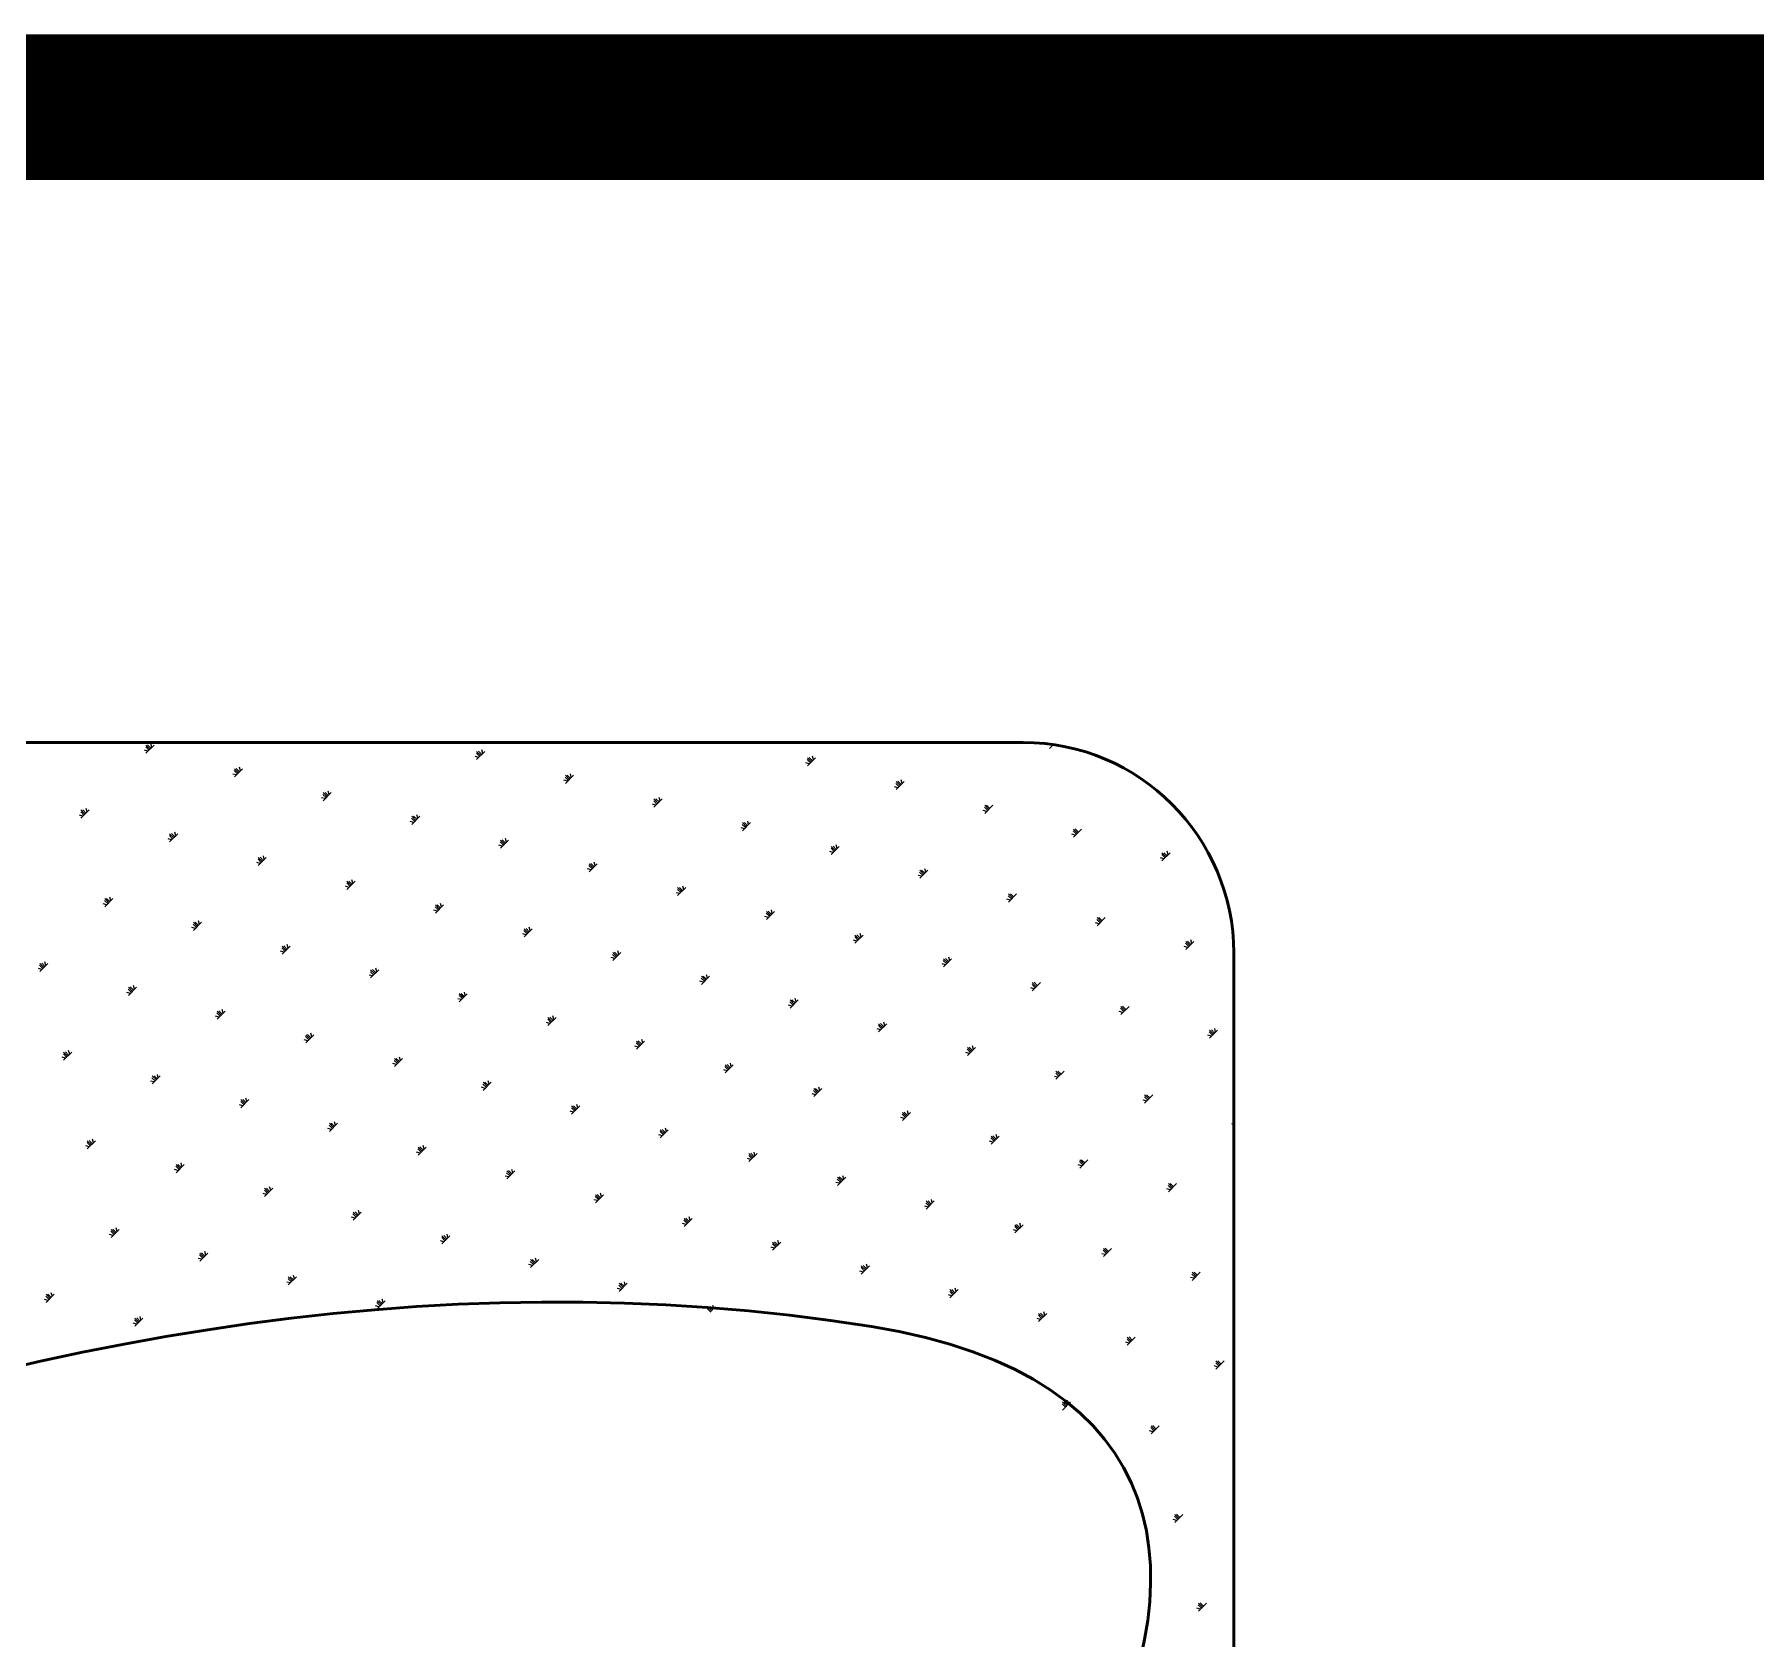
# Model space of a CAD drawing. Extents: x 962303 to 1579583, y -174742 to 224716.
# Drawn here: x 1405092 to 1406274, y 180207 to 181308 of the extents above; entities that cross this region are included whole.
import ezdxf

# ---------------------------------------------------------------- set-up
doc = ezdxf.new("R2010")
doc.units = 0
doc.header["$LTSCALE"] = 1000
doc.header["$MEASUREMENT"] = 0
doc.layers.add('PUB_TITLE', color=4, linetype='Continuous')

msp = doc.modelspace()

# ---------------------------------------------------------------- linework, layer by layer
at = {"layer": 'PUB_TITLE', "color": 4}
for p, q in [((1405169.9, 180816.1), (1405167.5, 180816.7)), ((1405170.6, 180816.8), (1405168.4, 180819)), ((1405171.3, 180817.5), (1405168.5, 180820.3)), ((1405168.5, 180814.7), (1405174.1, 180820.3)), ((1405172, 180818.2), (1405169.7, 180820.4)), ((1405172.7, 180818.9), (1405172, 180821.3)), ((1405397.7, 180812.4), (1405395.5, 180814.6)), ((1405398.4, 180813.1), (1405395.6, 180815.9)), ((1405395.6, 180810.3), (1405401.2, 180815.9)), ((1405399.1, 180813.8), (1405396.9, 180816)), ((1405399.8, 180814.5), (1405399.1, 180816.9)), ((1405789, 180817.9), (1405791.7, 180820.6)), ((1405791.1, 180820), (1405790.3, 180820.8)), ((1405231.4, 180800.5), (1405229.2, 180802.7)), ((1405232.1, 180801.2), (1405229.4, 180804)), ((1405229.4, 180798.4), (1405234.9, 180804)), ((1405232.8, 180801.9), (1405230.6, 180804.1)), ((1405233.5, 180802.6), (1405232.9, 180805)), ((1405397, 180811.7), (1405394.6, 180812.4)), ((1405624.1, 180807.4), (1405621.7, 180808)), ((1405624.8, 180808.1), (1405622.6, 180810.3)), ((1405625.5, 180808.7), (1405622.7, 180811.5)), ((1405622.7, 180806), (1405628.3, 180811.5)), ((1405626.2, 180809.4), (1405624, 180811.7)), ((1405626.9, 180810.1), (1405626.2, 180812.6)), ((1405230.7, 180799.8), (1405228.3, 180800.4)), ((1405457.9, 180795.4), (1405455.4, 180796.1)), ((1405458.5, 180796.1), (1405456.3, 180798.3)), ((1405459.2, 180796.8), (1405456.5, 180799.6)), ((1405456.5, 180794), (1405462, 180799.6)), ((1405459.9, 180797.5), (1405457.7, 180799.7)), ((1405460.6, 180798.2), (1405460, 180800.6)), ((1405685, 180791), (1405682.5, 180791.7)), ((1405685.7, 180791.7), (1405683.4, 180794)), ((1405686.3, 180792.4), (1405683.6, 180795.2)), ((1405683.6, 180789.7), (1405689.1, 180795.2)), ((1405687, 180793.1), (1405684.8, 180795.4)), ((1405687.7, 180793.8), (1405687.1, 180796.3)), ((1405291.6, 180783.5), (1405289.2, 180784.1)), ((1405292.3, 180784.2), (1405290.1, 180786.4)), ((1405293, 180784.9), (1405290.2, 180787.7)), ((1405290.2, 180782.1), (1405295.8, 180787.7)), ((1405293.7, 180785.6), (1405291.5, 180787.8)), ((1405294.4, 180786.3), (1405293.7, 180788.7)), ((1405518.7, 180779.1), (1405516.3, 180779.8)), ((1405519.4, 180779.8), (1405517.2, 180782)), ((1405520.1, 180780.5), (1405517.3, 180783.3)), ((1405517.3, 180777.7), (1405522.9, 180783.3)), ((1405520.8, 180781.2), (1405518.6, 180783.4)), ((1405521.5, 180781.9), (1405520.8, 180784.3)), ((1405747.2, 180776.1), (1405744.4, 180778.9)), ((1405744.4, 180773.4), (1405750, 180778.9)), ((1405747.9, 180776.8), (1405745.7, 180779.1)), ((1405125.3, 180771.5), (1405122.9, 180772.2)), ((1405126, 180772.2), (1405123.8, 180774.5)), ((1405126.7, 180772.9), (1405123.9, 180775.7)), ((1405123.9, 180770.2), (1405129.5, 180775.7)), ((1405127.4, 180773.6), (1405125.2, 180775.9)), ((1405128.1, 180774.3), (1405127.5, 180776.8)), ((1405352.4, 180767.2), (1405350, 180767.8)), ((1405353.1, 180767.9), (1405350.9, 180770.1)), ((1405353.8, 180768.6), (1405351.1, 180771.4)), ((1405351.1, 180765.8), (1405356.6, 180771.4)), ((1405354.5, 180769.3), (1405352.3, 180771.5)), ((1405355.2, 180770), (1405354.6, 180772.4)), ((1405580.9, 180764.2), (1405578.2, 180767)), ((1405578.2, 180761.4), (1405583.7, 180767)), ((1405581.6, 180764.9), (1405579.4, 180767.1)), ((1405582.3, 180765.6), (1405581.7, 180768)), ((1405745.8, 180774.7), (1405743.4, 180775.4)), ((1405746.5, 180775.4), (1405744.3, 180777.7)), ((1405186.2, 180755.2), (1405183.8, 180755.9)), ((1405186.9, 180755.9), (1405184.7, 180758.2)), ((1405187.6, 180756.6), (1405184.8, 180759.4)), ((1405184.8, 180753.8), (1405190.4, 180759.4)), ((1405188.3, 180757.3), (1405186.1, 180759.6)), ((1405189, 180758), (1405188.3, 180760.5)), ((1405414.7, 180752.3), (1405411.9, 180755)), ((1405411.9, 180749.5), (1405417.5, 180755)), ((1405415.4, 180753), (1405413.2, 180755.2)), ((1405416.1, 180753.7), (1405415.4, 180756.1)), ((1405579.6, 180762.8), (1405577.1, 180763.5)), ((1405580.3, 180763.5), (1405578, 180765.7)), ((1405806.7, 180758.4), (1405804.2, 180759.1)), ((1405807.4, 180759.1), (1405805.1, 180761.4)), ((1405808.1, 180759.8), (1405805.3, 180762.6)), ((1405805.3, 180757), (1405810.8, 180762.6)), ((1405808.8, 180760.5), (1405806.5, 180762.8)), ((1405248.4, 180740.3), (1405245.7, 180743.1)), ((1405245.7, 180737.5), (1405251.2, 180743.1)), ((1405249.1, 180741), (1405246.9, 180743.3)), ((1405249.8, 180741.7), (1405249.2, 180744.2)), ((1405413.3, 180750.9), (1405410.9, 180751.5)), ((1405414, 180751.6), (1405411.8, 180753.8)), ((1405640.4, 180746.5), (1405638, 180747.2)), ((1405641.1, 180747.2), (1405638.9, 180749.4)), ((1405641.8, 180747.9), (1405639, 180750.7)), ((1405639, 180745.1), (1405644.6, 180750.7)), ((1405642.5, 180748.6), (1405640.3, 180750.8)), ((1405643.2, 180749.3), (1405642.5, 180751.7)), ((1405867.5, 180742.1), (1405865.1, 180742.8)), ((1405868.2, 180742.8), (1405866, 180745.1)), ((1405868.9, 180743.5), (1405866.1, 180746.3)), ((1405866.1, 180740.7), (1405871.7, 180746.3)), ((1405869.6, 180744.2), (1405867.4, 180746.4)), ((1405870.3, 180744.9), (1405869.6, 180747.4)), ((1405247, 180738.9), (1405244.6, 180739.6)), ((1405247.7, 180739.6), (1405245.5, 180741.9)), ((1405474.2, 180734.6), (1405471.7, 180735.2)), ((1405474.9, 180735.3), (1405472.6, 180737.5)), ((1405475.5, 180736), (1405472.8, 180738.7)), ((1405472.8, 180733.2), (1405478.3, 180738.7)), ((1405476.2, 180736.7), (1405474, 180738.9)), ((1405476.9, 180737.3), (1405476.3, 180739.8)), ((1405702, 180730.9), (1405699.7, 180733.1)), ((1405702.7, 180731.6), (1405699.9, 180734.4)), ((1405699.9, 180728.8), (1405705.4, 180734.4)), ((1405703.4, 180732.3), (1405701.1, 180734.5)), ((1405704, 180733), (1405703.4, 180735.4)), ((1405307.9, 180722.6), (1405305.5, 180723.3)), ((1405308.6, 180723.3), (1405306.4, 180725.6)), ((1405309.3, 180724), (1405306.5, 180726.8)), ((1405306.5, 180721.2), (1405312.1, 180726.8)), ((1405310, 180724.7), (1405307.8, 180726.9)), ((1405310.7, 180725.4), (1405310, 180727.8)), ((1405535.7, 180719), (1405533.5, 180721.2)), ((1405536.4, 180719.7), (1405533.6, 180722.4)), ((1405533.6, 180716.9), (1405539.2, 180722.4)), ((1405537.1, 180720.3), (1405534.9, 180722.6)), ((1405537.8, 180721), (1405537.1, 180723.5)), ((1405701.3, 180730.2), (1405698.8, 180730.8)), ((1405141.6, 180710.7), (1405139.2, 180711.3)), ((1405142.3, 180711.4), (1405140.1, 180713.6)), ((1405143, 180712.1), (1405140.3, 180714.9)), ((1405140.3, 180709.3), (1405145.8, 180714.9)), ((1405143.7, 180712.8), (1405141.5, 180715)), ((1405144.4, 180713.5), (1405143.8, 180715.9)), ((1405369.5, 180707), (1405367.2, 180709.2)), ((1405370.1, 180707.7), (1405367.4, 180710.5)), ((1405367.4, 180704.9), (1405372.9, 180710.5)), ((1405370.8, 180708.4), (1405368.6, 180710.6)), ((1405371.5, 180709.1), (1405370.9, 180711.5)), ((1405535, 180718.3), (1405532.6, 180718.9)), ((1405762.1, 180713.9), (1405759.7, 180714.5)), ((1405762.8, 180714.6), (1405760.6, 180716.8)), ((1405763.5, 180715.3), (1405760.7, 180718.1)), ((1405760.7, 180712.5), (1405766.3, 180718.1)), ((1405764.2, 180716), (1405762, 180718.2)), ((1405203.2, 180695.1), (1405201, 180697.3)), ((1405203.9, 180695.8), (1405201.1, 180698.6)), ((1405201.1, 180693), (1405206.7, 180698.6)), ((1405204.6, 180696.5), (1405202.4, 180698.7)), ((1405205.3, 180697.2), (1405204.6, 180699.6)), ((1405368.8, 180706.3), (1405366.3, 180707)), ((1405595.9, 180702), (1405593.4, 180702.6)), ((1405596.6, 180702.7), (1405594.3, 180704.9)), ((1405597.3, 180703.3), (1405594.5, 180706.1)), ((1405594.5, 180700.6), (1405600, 180706.1)), ((1405598, 180704), (1405595.7, 180706.3)), ((1405598.6, 180704.7), (1405598, 180707.2)), ((1405823, 180697.6), (1405820.5, 180698.2)), ((1405823.7, 180698.3), (1405821.4, 180700.5)), ((1405824.4, 180699), (1405821.6, 180701.8)), ((1405821.6, 180696.2), (1405827.1, 180701.8)), ((1405825.1, 180699.7), (1405822.8, 180701.9)), ((1405202.5, 180694.4), (1405200.1, 180695)), ((1405429.6, 180690), (1405427.2, 180690.7)), ((1405430.3, 180690.7), (1405428.1, 180692.9)), ((1405431, 180691.4), (1405428.2, 180694.2)), ((1405428.2, 180688.6), (1405433.8, 180694.2)), ((1405431.7, 180692.1), (1405429.5, 180694.3)), ((1405432.4, 180692.8), (1405431.7, 180695.2)), ((1405656.7, 180685.6), (1405654.3, 180686.3)), ((1405657.4, 180686.3), (1405655.2, 180688.6)), ((1405658.1, 180687), (1405655.3, 180689.8)), ((1405655.3, 180684.3), (1405660.9, 180689.8)), ((1405658.8, 180687.7), (1405656.6, 180690)), ((1405659.5, 180688.4), (1405658.8, 180690.9)), ((1405884.5, 180682), (1405882.3, 180684.2)), ((1405885.2, 180682.7), (1405882.4, 180685.5)), ((1405882.4, 180679.9), (1405888, 180685.5)), ((1405885.9, 180683.4), (1405883.7, 180685.6)), ((1405886.6, 180684.1), (1405886, 180686.5)), ((1405263.4, 180678.1), (1405260.9, 180678.7)), ((1405264, 180678.8), (1405261.8, 180681)), ((1405264.7, 180679.5), (1405262, 180682.3)), ((1405262, 180676.7), (1405267.5, 180682.3)), ((1405265.4, 180680.2), (1405263.2, 180682.4)), ((1405266.1, 180680.9), (1405265.5, 180683.3)), ((1405490.5, 180673.7), (1405488, 180674.4)), ((1405491.2, 180674.4), (1405488.9, 180676.6)), ((1405491.9, 180675.1), (1405489.1, 180677.9)), ((1405489.1, 180672.3), (1405494.6, 180677.9)), ((1405492.5, 180675.8), (1405490.3, 180678)), ((1405493.2, 180676.5), (1405492.6, 180678.9)), ((1405718.3, 180670), (1405716, 180672.3)), ((1405719, 180670.7), (1405716.2, 180673.5)), ((1405716.2, 180668), (1405721.7, 180673.5)), ((1405719.7, 180671.4), (1405717.4, 180673.7)), ((1405720.4, 180672.1), (1405719.7, 180674.6)), ((1405883.8, 180681.3), (1405881.4, 180681.9)), ((1405097.1, 180666.1), (1405094.7, 180666.8)), ((1405097.8, 180666.8), (1405095.6, 180669.1)), ((1405098.5, 180667.5), (1405095.7, 180670.3)), ((1405095.7, 180664.8), (1405101.3, 180670.3)), ((1405099.2, 180668.2), (1405097, 180670.5)), ((1405099.9, 180668.9), (1405099.2, 180671.4)), ((1405324.2, 180661.8), (1405321.8, 180662.4)), ((1405324.9, 180662.5), (1405322.7, 180664.7)), ((1405325.6, 180663.2), (1405322.8, 180666)), ((1405322.8, 180660.4), (1405328.4, 180666)), ((1405326.3, 180663.9), (1405324.1, 180666.1)), ((1405327, 180664.6), (1405326.3, 180667)), ((1405552, 180658.1), (1405549.8, 180660.3)), ((1405552.7, 180658.8), (1405549.9, 180661.6)), ((1405549.9, 180656), (1405555.5, 180661.6)), ((1405553.4, 180659.5), (1405551.2, 180661.7)), ((1405554.1, 180660.2), (1405553.4, 180662.6)), ((1405717.6, 180669.3), (1405715.1, 180670)), ((1405158, 180649.8), (1405155.5, 180650.5)), ((1405158.6, 180650.5), (1405156.4, 180652.8)), ((1405159.3, 180651.2), (1405156.6, 180654)), ((1405156.6, 180648.4), (1405162.1, 180654)), ((1405160, 180651.9), (1405157.8, 180654.2)), ((1405160.7, 180652.6), (1405160.1, 180655.1)), ((1405385.8, 180646.2), (1405383.5, 180648.4)), ((1405386.5, 180646.9), (1405383.7, 180649.6)), ((1405383.7, 180644.1), (1405389.2, 180649.6)), ((1405387.1, 180647.6), (1405384.9, 180649.8)), ((1405387.8, 180648.3), (1405387.2, 180650.7)), ((1405551.3, 180657.4), (1405548.9, 180658.1)), ((1405778.4, 180653), (1405776, 180653.7)), ((1405779.1, 180653.7), (1405776.9, 180656)), ((1405779.8, 180654.4), (1405777, 180657.2)), ((1405777, 180651.6), (1405782.6, 180657.2)), ((1405780.5, 180655.1), (1405778.3, 180657.4)), ((1405219.5, 180634.2), (1405217.3, 180636.5)), ((1405220.2, 180634.9), (1405217.4, 180637.7)), ((1405217.4, 180632.1), (1405223, 180637.7)), ((1405220.9, 180635.6), (1405218.7, 180637.8)), ((1405221.6, 180636.3), (1405220.9, 180638.8)), ((1405385.1, 180645.5), (1405382.6, 180646.1)), ((1405612.2, 180641.1), (1405609.7, 180641.8)), ((1405612.9, 180641.8), (1405610.6, 180644)), ((1405613.6, 180642.5), (1405610.8, 180645.3)), ((1405610.8, 180639.7), (1405616.3, 180645.3)), ((1405614.3, 180643.2), (1405612, 180645.4)), ((1405615, 180643.9), (1405614.3, 180646.3)), ((1405839.3, 180636.7), (1405836.8, 180637.4)), ((1405840, 180637.4), (1405837.7, 180639.7)), ((1405840.7, 180638.1), (1405837.9, 180640.9)), ((1405837.9, 180635.3), (1405843.5, 180640.9)), ((1405841.4, 180638.8), (1405839.1, 180641)), ((1405218.8, 180633.5), (1405216.4, 180634.2)), ((1405445.9, 180629.2), (1405443.5, 180629.8)), ((1405446.6, 180629.9), (1405444.4, 180632.1)), ((1405447.3, 180630.6), (1405444.5, 180633.3)), ((1405444.5, 180627.8), (1405450.1, 180633.3)), ((1405448, 180631.3), (1405445.8, 180633.5)), ((1405448.7, 180631.9), (1405448, 180634.4)), ((1405673, 180624.8), (1405670.6, 180625.4)), ((1405673.7, 180625.5), (1405671.5, 180627.7)), ((1405674.4, 180626.2), (1405671.6, 180629)), ((1405671.6, 180623.4), (1405677.2, 180629)), ((1405675.1, 180626.9), (1405672.9, 180629.1)), ((1405675.8, 180627.6), (1405675.2, 180630)), ((1405901.5, 180621.8), (1405898.7, 180624.6)), ((1405898.7, 180619), (1405904.3, 180624.6)), ((1405902.2, 180622.5), (1405900, 180624.7)), ((1405902.9, 180623.2), (1405902.3, 180625.6)), ((1405279.7, 180617.2), (1405277.2, 180617.9)), ((1405280.4, 180617.9), (1405278.1, 180620.2)), ((1405281.1, 180618.6), (1405278.3, 180621.4)), ((1405278.3, 180615.8), (1405283.8, 180621.4)), ((1405281.7, 180619.3), (1405279.5, 180621.5)), ((1405282.4, 180620), (1405281.8, 180622.4)), ((1405506.8, 180612.9), (1405504.3, 180613.5)), ((1405507.5, 180613.6), (1405505.2, 180615.8)), ((1405508.2, 180614.3), (1405505.4, 180617)), ((1405505.4, 180611.5), (1405510.9, 180617)), ((1405508.9, 180614.9), (1405506.6, 180617.2)), ((1405509.6, 180615.6), (1405508.9, 180618.1)), ((1405736, 180610.6), (1405733.7, 180612.8)), ((1405736.7, 180611.3), (1405736, 180613.7)), ((1405900.1, 180620.4), (1405897.7, 180621.1)), ((1405900.8, 180621.1), (1405898.6, 180623.3)), ((1405113.4, 180605.3), (1405111, 180605.9)), ((1405114.1, 180606), (1405111.9, 180608.2)), ((1405114.8, 180606.7), (1405112, 180609.5)), ((1405112, 180603.9), (1405117.6, 180609.5)), ((1405115.5, 180607.4), (1405113.3, 180609.6)), ((1405116.2, 180608.1), (1405115.5, 180610.5)), ((1405340.5, 180600.9), (1405338.1, 180601.6)), ((1405341.2, 180601.6), (1405339, 180603.8)), ((1405341.9, 180602.3), (1405339.1, 180605.1)), ((1405339.1, 180599.5), (1405344.7, 180605.1)), ((1405342.6, 180603), (1405340.4, 180605.2)), ((1405343.3, 180603.7), (1405342.6, 180606.1)), ((1405570.4, 180599.3), (1405569.8, 180601.8)), ((1405733.9, 180608.5), (1405731.4, 180609.1)), ((1405734.6, 180609.2), (1405732.3, 180611.4)), ((1405735.3, 180609.9), (1405732.5, 180612.7)), ((1405732.5, 180607.1), (1405738.1, 180612.7)), ((1405174.3, 180589), (1405171.8, 180589.6)), ((1405175, 180589.7), (1405172.7, 180591.9)), ((1405175.7, 180590.4), (1405172.9, 180593.2)), ((1405172.9, 180587.6), (1405178.4, 180593.2)), ((1405176.3, 180591.1), (1405174.1, 180593.3)), ((1405177, 180591.8), (1405176.4, 180594.2)), ((1405404.2, 180587.4), (1405403.5, 180589.8)), ((1405567.6, 180596.6), (1405565.2, 180597.2)), ((1405568.3, 180597.2), (1405566.1, 180599.5)), ((1405569, 180597.9), (1405566.2, 180600.7)), ((1405566.2, 180595.2), (1405571.8, 180600.7)), ((1405569.7, 180598.6), (1405567.5, 180600.9)), ((1405794.7, 180592.2), (1405792.3, 180592.8)), ((1405795.4, 180592.9), (1405793.2, 180595.1)), ((1405796.1, 180593.6), (1405793.3, 180596.4)), ((1405793.3, 180590.8), (1405798.9, 180596.4)), ((1405796.8, 180594.3), (1405794.6, 180596.5)), ((1405237.9, 180575.5), (1405237.2, 180577.9)), ((1405401.4, 180584.6), (1405398.9, 180585.3)), ((1405402.1, 180585.3), (1405399.8, 180587.5)), ((1405402.8, 180586), (1405400, 180588.8)), ((1405400, 180583.2), (1405405.5, 180588.8)), ((1405403.5, 180586.7), (1405401.2, 180588.9)), ((1405628.5, 180580.2), (1405626, 180580.9)), ((1405629.2, 180580.9), (1405626.9, 180583.2)), ((1405629.9, 180581.6), (1405627.1, 180584.4)), ((1405627.1, 180578.9), (1405632.6, 180584.4)), ((1405630.6, 180582.3), (1405628.3, 180584.6)), ((1405631.3, 180583), (1405630.6, 180585.5)), ((1405856.3, 180576.6), (1405854.1, 180578.8)), ((1405857, 180577.3), (1405854.2, 180580.1)), ((1405854.2, 180574.5), (1405859.8, 180580.1)), ((1405857.7, 180578), (1405855.4, 180580.2)), ((1405235.1, 180572.7), (1405232.7, 180573.3)), ((1405235.8, 180573.4), (1405233.6, 180575.6)), ((1405236.5, 180574.1), (1405233.7, 180576.9)), ((1405233.7, 180571.3), (1405239.3, 180576.9)), ((1405237.2, 180574.8), (1405235, 180577)), ((1405462.2, 180568.3), (1405459.8, 180569)), ((1405462.9, 180569), (1405460.7, 180571.2)), ((1405463.6, 180569.7), (1405460.8, 180572.5)), ((1405460.8, 180566.9), (1405466.4, 180572.5)), ((1405464.3, 180570.4), (1405462.1, 180572.6)), ((1405465, 180571.1), (1405464.4, 180573.5)), ((1405690, 180564.6), (1405687.8, 180566.9)), ((1405690.7, 180565.3), (1405687.9, 180568.1)), ((1405687.9, 180562.5), (1405693.5, 180568.1)), ((1405691.4, 180566), (1405689.2, 180568.3)), ((1405692.1, 180566.7), (1405691.5, 180569.2)), ((1405855.6, 180575.9), (1405853.1, 180576.5)), ((1405296, 180556.4), (1405293.5, 180557)), ((1405296.7, 180557.1), (1405294.4, 180559.3)), ((1405297.4, 180557.8), (1405294.6, 180560.6)), ((1405294.6, 180555), (1405300.1, 180560.6)), ((1405298.1, 180558.5), (1405295.8, 180560.7)), ((1405298.7, 180559.2), (1405298.1, 180561.6)), ((1405523.8, 180552.7), (1405521.5, 180554.9)), ((1405524.5, 180553.4), (1405521.7, 180556.2)), ((1405521.7, 180550.6), (1405527.2, 180556.2)), ((1405525.2, 180554.1), (1405522.9, 180556.3)), ((1405525.9, 180554.8), (1405525.2, 180557.2)), ((1405689.3, 180563.9), (1405686.9, 180564.6)), ((1405915.4, 180559.8), (1405914, 180560.2)), ((1405915.4, 180562), (1405914.9, 180562.5)), ((1405915.4, 180563.4), (1405915, 180563.7)), ((1405915, 180558.2), (1405915.4, 180558.6)), ((1405129.7, 180544.4), (1405127.3, 180545.1)), ((1405130.4, 180545.1), (1405128.2, 180547.4)), ((1405131.1, 180545.8), (1405128.3, 180548.6)), ((1405128.3, 180543), (1405133.9, 180548.6)), ((1405131.8, 180546.5), (1405129.6, 180548.8)), ((1405132.5, 180547.2), (1405131.8, 180549.7)), ((1405357.5, 180540.8), (1405355.3, 180543)), ((1405358.2, 180541.5), (1405355.4, 180544.2)), ((1405355.4, 180538.7), (1405361, 180544.2)), ((1405358.9, 180542.2), (1405356.7, 180544.4)), ((1405359.6, 180542.9), (1405359, 180545.3)), ((1405523.1, 180552), (1405520.6, 180552.7)), ((1405750.2, 180547.6), (1405747.7, 180548.3)), ((1405750.9, 180548.3), (1405748.6, 180550.6)), ((1405751.6, 180549), (1405748.8, 180551.8)), ((1405748.8, 180546.2), (1405754.4, 180551.8)), ((1405752.3, 180549.7), (1405750, 180552)), ((1405753, 180550.4), (1405752.3, 180552.9)), ((1405191.3, 180528.8), (1405189, 180531.1)), ((1405192, 180529.5), (1405189.2, 180532.3)), ((1405189.2, 180526.7), (1405194.7, 180532.3)), ((1405192.7, 180530.2), (1405190.4, 180532.4)), ((1405193.3, 180530.9), (1405192.7, 180533.4)), ((1405356.8, 180540.1), (1405354.4, 180540.7)), ((1405583.9, 180535.7), (1405581.5, 180536.4)), ((1405584.6, 180536.4), (1405582.4, 180538.6)), ((1405585.3, 180537.1), (1405582.5, 180539.9)), ((1405582.5, 180534.3), (1405588.1, 180539.9)), ((1405586, 180537.8), (1405583.8, 180540)), ((1405586.7, 180538.5), (1405586.1, 180540.9)), ((1405811, 180531.3), (1405808.6, 180532)), ((1405811.7, 180532), (1405809.5, 180534.3)), ((1405812.4, 180532.7), (1405809.6, 180535.5)), ((1405809.6, 180529.9), (1405815.2, 180535.5)), ((1405813.1, 180533.4), (1405810.9, 180535.6)), ((1405190.6, 180528.1), (1405188.1, 180528.8)), ((1405417.7, 180523.8), (1405415.2, 180524.4)), ((1405418.4, 180524.5), (1405416.1, 180526.7)), ((1405419.1, 180525.2), (1405416.3, 180527.9)), ((1405416.3, 180522.4), (1405421.8, 180527.9)), ((1405419.8, 180525.9), (1405417.5, 180528.1)), ((1405420.5, 180526.5), (1405419.8, 180529)), ((1405644.8, 180519.4), (1405642.3, 180520)), ((1405645.5, 180520.1), (1405643.2, 180522.3)), ((1405646.2, 180520.8), (1405643.4, 180523.6)), ((1405643.4, 180518), (1405649, 180523.6)), ((1405646.9, 180521.5), (1405644.6, 180523.7)), ((1405647.6, 180522.2), (1405646.9, 180524.6)), ((1405873.3, 180516.4), (1405870.5, 180519.2)), ((1405870.5, 180513.6), (1405876.1, 180519.2)), ((1405874, 180517.1), (1405871.7, 180519.3)), ((1405251.4, 180511.8), (1405249, 180512.5)), ((1405252.1, 180512.5), (1405249.9, 180514.8)), ((1405252.8, 180513.2), (1405250, 180516)), ((1405250, 180510.4), (1405255.6, 180516)), ((1405253.5, 180513.9), (1405251.3, 180516.1)), ((1405254.2, 180514.6), (1405253.5, 180517)), ((1405478.5, 180507.5), (1405476.1, 180508.1)), ((1405479.2, 180508.2), (1405477, 180510.4)), ((1405479.9, 180508.8), (1405477.1, 180511.6)), ((1405477.1, 180506.1), (1405482.7, 180511.6)), ((1405480.6, 180509.5), (1405478.4, 180511.8)), ((1405481.3, 180510.2), (1405480.7, 180512.7)), ((1405707, 180504.5), (1405704.2, 180507.3)), ((1405704.2, 180501.7), (1405709.8, 180507.3)), ((1405707.7, 180505.2), (1405705.5, 180507.4)), ((1405708.4, 180505.9), (1405707.8, 180508.3)), ((1405871.9, 180515), (1405869.5, 180515.7)), ((1405872.6, 180515.7), (1405870.4, 180517.9)), ((1405312.3, 180495.5), (1405309.8, 180496.2)), ((1405313, 180496.2), (1405310.7, 180498.4)), ((1405313.7, 180496.9), (1405310.9, 180499.7)), ((1405310.9, 180494.1), (1405316.4, 180499.7)), ((1405314.4, 180497.6), (1405312.1, 180499.8)), ((1405315.1, 180498.3), (1405314.4, 180500.7)), ((1405540.8, 180492.5), (1405538, 180495.3)), ((1405538, 180489.8), (1405543.6, 180495.3)), ((1405541.5, 180493.2), (1405539.2, 180495.5)), ((1405542.2, 180493.9), (1405541.5, 180496.4)), ((1405705.6, 180503.1), (1405703.2, 180503.7)), ((1405706.3, 180503.8), (1405704.1, 180506)), ((1405146, 180483.6), (1405143.6, 180484.2)), ((1405146.7, 180484.3), (1405144.5, 180486.5)), ((1405147.4, 180485), (1405144.6, 180487.8)), ((1405144.6, 180482.2), (1405150.2, 180487.8)), ((1405148.1, 180485.7), (1405145.9, 180487.9)), ((1405148.8, 180486.4), (1405148.1, 180488.8)), ((1405374.5, 180480.6), (1405371.7, 180483.4)), ((1405371.7, 180477.8), (1405377.3, 180483.4)), ((1405375.2, 180481.3), (1405373, 180483.5)), ((1405375.9, 180482), (1405375.3, 180484.4)), ((1405539.4, 180491.2), (1405536.9, 180491.8)), ((1405540.1, 180491.8), (1405537.8, 180494.1)), ((1405766.5, 180486.8), (1405764.1, 180487.4)), ((1405767.2, 180487.5), (1405765, 180489.7)), ((1405767.9, 180488.2), (1405765.1, 180491)), ((1405765.1, 180485.4), (1405770.7, 180491)), ((1405768.6, 180488.9), (1405766.3, 180491.1)), ((1405769.3, 180489.6), (1405768.6, 180492)), ((1405208.3, 180468.7), (1405205.5, 180471.5)), ((1405205.5, 180465.9), (1405211, 180471.5)), ((1405209, 180469.4), (1405206.7, 180471.6)), ((1405209.7, 180470.1), (1405209, 180472.5)), ((1405373.1, 180479.2), (1405370.7, 180479.9)), ((1405373.8, 180479.9), (1405371.6, 180482.1)), ((1405600.2, 180474.8), (1405597.8, 180475.5)), ((1405600.9, 180475.5), (1405598.7, 180477.8)), ((1405601.6, 180476.2), (1405598.8, 180479)), ((1405598.8, 180473.5), (1405604.4, 180479)), ((1405602.3, 180476.9), (1405600.1, 180479.2)), ((1405603, 180477.6), (1405602.4, 180480.1)), ((1405827.3, 180470.5), (1405824.9, 180471.1)), ((1405828, 180471.2), (1405825.8, 180473.4)), ((1405828.7, 180471.9), (1405825.9, 180474.7)), ((1405825.9, 180469.1), (1405831.5, 180474.7)), ((1405829.4, 180472.6), (1405827.2, 180474.8)), ((1405206.9, 180467.3), (1405204.4, 180467.9)), ((1405207.6, 180468), (1405205.3, 180470.2)), ((1405434, 180462.9), (1405431.5, 180463.6)), ((1405434.7, 180463.6), (1405432.4, 180465.8)), ((1405435.4, 180464.3), (1405432.6, 180467.1)), ((1405432.6, 180461.5), (1405438.2, 180467.1)), ((1405436.1, 180465), (1405433.8, 180467.2)), ((1405436.8, 180465.7), (1405436.1, 180468.1)), ((1405661.1, 180458.5), (1405658.7, 180459.2)), ((1405661.8, 180459.2), (1405659.6, 180461.5)), ((1405662.5, 180459.9), (1405659.7, 180462.7)), ((1405659.7, 180457.1), (1405665.3, 180462.7)), ((1405663.2, 180460.6), (1405660.9, 180462.9)), ((1405663.9, 180461.3), (1405663.2, 180463.8)), ((1405267.7, 180451), (1405265.3, 180451.6)), ((1405268.4, 180451.7), (1405266.2, 180453.9)), ((1405269.1, 180452.4), (1405266.3, 180455.1)), ((1405266.3, 180449.6), (1405271.9, 180455.1)), ((1405269.8, 180453.1), (1405267.6, 180455.3)), ((1405270.5, 180453.8), (1405269.9, 180456.2)), ((1405495.5, 180447.3), (1405493.3, 180449.5)), ((1405496.2, 180448), (1405493.4, 180450.8)), ((1405493.4, 180445.2), (1405499, 180450.8)), ((1405496.9, 180448.7), (1405494.7, 180450.9)), ((1405497.6, 180449.4), (1405497, 180451.8)), ((1405724.7, 180445), (1405724.1, 180447.5)), ((1405888.2, 180454.2), (1405885.8, 180454.8)), ((1405888.9, 180454.9), (1405886.7, 180457.1)), ((1405889.6, 180455.6), (1405886.8, 180458.3)), ((1405886.8, 180452.8), (1405892.4, 180458.3)), ((1405890.3, 180456.3), (1405888.1, 180458.5)), ((1405101.5, 180439), (1405099, 180439.7)), ((1405102.2, 180439.7), (1405099.9, 180442)), ((1405102.9, 180440.4), (1405100.1, 180443.2)), ((1405100.1, 180437.6), (1405105.6, 180443.2)), ((1405103.6, 180441.1), (1405101.3, 180443.4)), ((1405104.3, 180441.8), (1405103.6, 180444.3)), ((1405329.3, 180435.4), (1405327, 180437.6)), ((1405330, 180436.1), (1405327.2, 180438.8)), ((1405327.2, 180433.3), (1405332.8, 180438.8)), ((1405330.7, 180436.8), (1405328.4, 180439)), ((1405331.4, 180437.5), (1405330.7, 180439.9)), ((1405494.8, 180446.6), (1405492.4, 180447.3)), ((1405721.9, 180442.2), (1405719.5, 180442.9)), ((1405722.6, 180442.9), (1405720.4, 180445.2)), ((1405723.3, 180443.6), (1405720.5, 180446.4)), ((1405720.5, 180440.8), (1405726.1, 180446.4)), ((1405724, 180444.3), (1405721.8, 180446.6)), ((1405163, 180423.4), (1405160.8, 180425.7)), ((1405163.7, 180424.1), (1405160.9, 180426.9)), ((1405160.9, 180421.3), (1405166.5, 180426.9)), ((1405164.4, 180424.8), (1405162.2, 180427)), ((1405165.1, 180425.5), (1405164.5, 180427.9)), ((1405328.6, 180434.7), (1405326.1, 180435.3)), ((1405556.4, 180431), (1405554.2, 180433.2)), ((1405557.1, 180431.7), (1405554.3, 180434.5)), ((1405557.8, 180432.4), (1405555.5, 180434.6)), ((1405558.2, 180433.9), (1405557.8, 180435.5)), ((1405559.2, 180433.9), (1405559.9, 180434.5)), ((1405782.8, 180425.9), (1405780.4, 180426.6)), ((1405783.5, 180426.6), (1405781.3, 180428.9)), ((1405784.2, 180427.3), (1405781.4, 180430.1)), ((1405781.4, 180424.5), (1405787, 180430.1)), ((1405784.9, 180428), (1405782.7, 180430.2)), ((1405785.6, 180428.7), (1405784.9, 180431.1)), ((1405162.3, 180422.7), (1405159.9, 180423.4)), ((1405844.3, 180410.3), (1405842.1, 180412.5)), ((1405845, 180411), (1405842.3, 180413.8)), ((1405842.3, 180408.2), (1405847.8, 180413.8)), ((1405845.7, 180411.7), (1405843.5, 180413.9)), ((1405843.6, 180409.6), (1405841.2, 180410.3)), ((1405904.5, 180393.3), (1405902.1, 180394)), ((1405905.2, 180394), (1405903, 180396.2)), ((1405905.9, 180394.7), (1405903.1, 180397.5)), ((1405903.1, 180391.9), (1405908.7, 180397.5)), ((1405906.6, 180395.4), (1405904.4, 180397.6)), ((1405799.8, 180365.8), (1405797.6, 180368)), ((1405800.5, 180366.5), (1405797.7, 180369.3)), ((1405797.7, 180363.7), (1405803.3, 180369.3)), ((1405801.2, 180367.2), (1405799, 180369.4)), ((1405801.9, 180367.9), (1405801.2, 180370.3)), ((1405861.3, 180350.2), (1405858.6, 180352.9)), ((1405858.6, 180347.4), (1405864.1, 180352.9)), ((1405862, 180350.9), (1405859.8, 180353.1)), ((1405860, 180348.8), (1405857.5, 180349.4)), ((1405860.6, 180349.5), (1405858.4, 180351.7)), ((1405876.3, 180287.9), (1405873.8, 180288.6)), ((1405877, 180288.6), (1405874.7, 180290.8)), ((1405877.6, 180289.3), (1405874.9, 180292.1)), ((1405874.9, 180286.5), (1405880.4, 180292.1)), ((1405878.3, 180290), (1405876.1, 180292.2)), ((1405892.6, 180227.1), (1405890.1, 180227.7)), ((1405893.3, 180227.8), (1405891, 180230)), ((1405894, 180228.5), (1405891.2, 180231.2)), ((1405891.2, 180225.7), (1405896.7, 180231.2)), ((1405894.6, 180229.2), (1405892.4, 180231.4))]:
    msp.add_line(p, q, dxfattribs=at)
at = {"layer": 'PUB_TITLE', "const_width": 100}
msp.add_lwpolyline([(1336833.3, 141258.1), (1407633.3, 141258.1), (1407633.3, 181258.1), (1336833.3, 181258.1)], close=True, dxfattribs=at)
at = {"layer": 'PUB_TITLE', "color": 4, "const_width": 35.2}
msp.add_lwpolyline([(1402401.3, 176171), (1407633.3, 176171), (1407633.3, 181258.1), (1402401.3, 181258.1)], close=True, dxfattribs=at)
at = {"layer": 'PUB_TITLE', "color": 4, "lineweight": 53}
for points, knots in [([(1404061.1, 179889), (1404061.1, 180282.3), (1404061.1, 180677.6), (1404061.1, 180677.6), (1404061.1, 180757.1), (1404126.1, 180822.1), (1404205.6, 180822.1), (1404205.6, 180822.1), (1405770.9, 180822.1), (1405770.9, 180822.1), (1405850.4, 180822.1), (1405915.4, 180757.1), (1405915.4, 180677.6), (1405915.4, 180677.6), (1405915.4, 180358.5), (1405915.4, 180008.4)], [6.497483, 6.497483, 6.497483, 6.497483, 7, 7, 7, 8, 8, 8, 9, 9, 9, 10, 10, 10, 10.451509, 10.451509, 10.451509, 10.451509]), ([(1405666.7, 180421.1), (1406084.2, 180354.1), (1405751.7, 179866.3), (1405317.3, 179680.2), (1405623.8, 179895), (1405825.1, 180299.1), (1405295.4, 180167.2), (1405295.4, 180167.2), (1405215.7, 179633.2), (1405215.7, 179633.2), (1405001, 179532.9), (1404846.9, 179507.9), (1404747.2, 179520.4), (1404747.2, 179520.4), (1404820.3, 180088.9), (1404820.3, 180088.9), (1404458.3, 180087.2), (1403988.6, 179807.5), (1403928, 179783.6), (1404414.9, 180187.9), (1405068.1, 180517.3), (1405666.7, 180421.1)], [0, 0, 0, 0, 1, 1, 1, 2, 2, 2, 3, 3, 3, 4, 4, 4, 5, 5, 5, 6, 6, 6, 7, 7, 7, 7])]:
    msp.add_open_spline(points, degree=3, knots=knots, dxfattribs=at)

doc.saveas('drawing.dxf')
